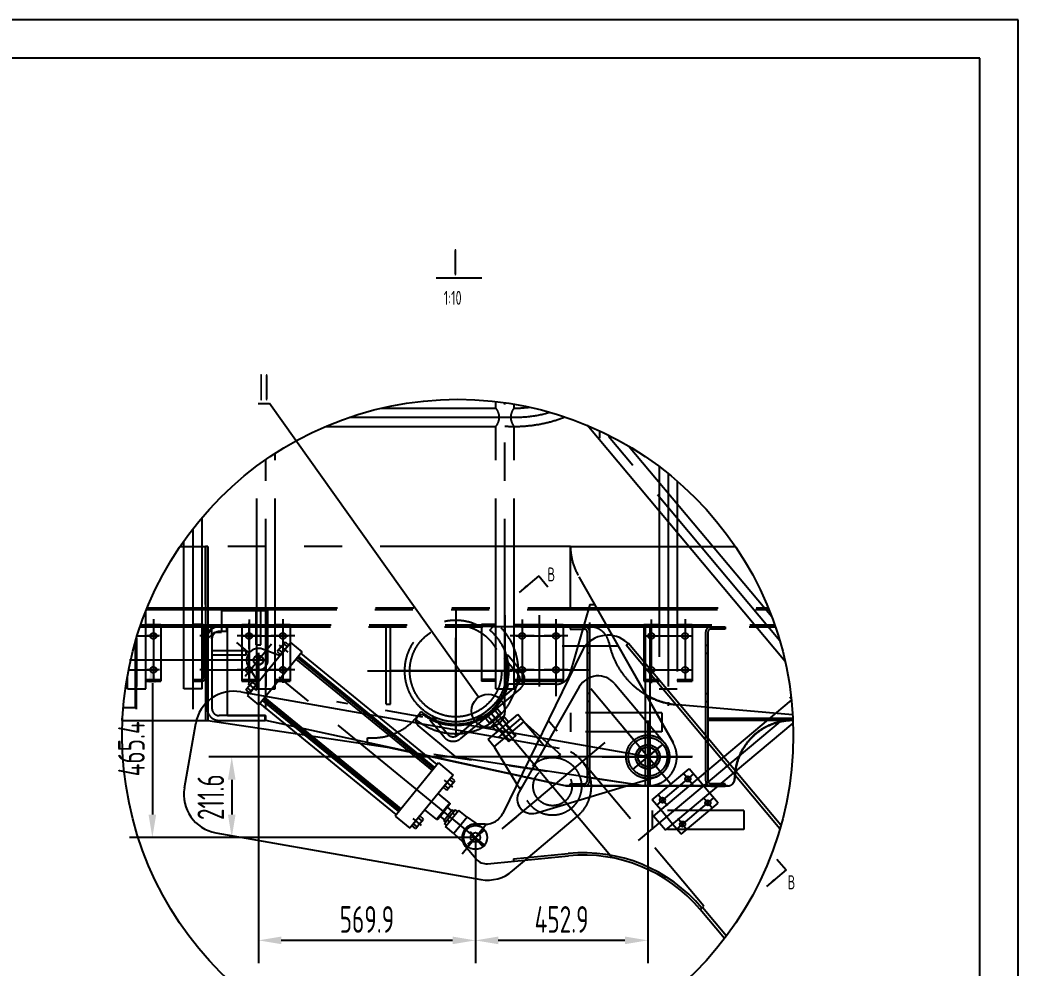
# Model space of a CAD drawing. Header units: millimetres. Extents: x 0 to 16800, y 0 to 11880.
# Drawn here: x 11556 to 16800, y 6902 to 11880 of the extents above; entities that cross this region are included whole.
import ezdxf
from ezdxf.enums import TextEntityAlignment as Align

# ---------------------------------------------------------------- set-up
doc = ezdxf.new("R2010")
doc.units = ezdxf.units.MM
doc.header["$LTSCALE"] = 400
for name, pattern in [('F', [0.75, 0.5, -0.25]), ('G', [2, 1.25, -0.25, 0.25, -0.25]), ('K', [2.5, 1.25, -0.25, 0.25, -0.25, 0.25, -0.25])]:
    doc.linetypes.add(name, pattern=pattern)
for name, color, linetype in [('01', 7, 'Continuous'), ('02', 1, 'Continuous'), ('04', 2, 'F'), ('05', 4, 'G'), ('07', 6, 'K'), ('08', 1, 'Continuous'), ('11', 3, 'Continuous')]:
    doc.layers.add(name, color=color, linetype=linetype)
doc.styles.get("Standard").update_dxf_attribs({"font": 'isocp', "width": 0.707, "bigfont": 'intecad.shx'})
doc.dimstyles.new('INTE', dxfattribs={"dimscale": 40, "dimtxt": 3.5, "dimasz": 3, "dimexe": 3, "dimexo": 0, "dimgap": 1, "dimtad": 1, "dimdec": 3, "dimdsep": 46, "dimtxsty": 'Standard', "dimcen": 0, "dimclrd": 1, "dimclre": 1, "dimclrt": 3, "dimaunit": 1, "dimadec": 0, "dimazin": 0, "dimtfac": 1, "dimtmove": 0, "dimatfit": 0, "dimfxl": 0, "dimarcsym": 0})

# ---------------------------------------------------------------- blocks, each defined once
blk = doc.blocks.new('*D120')
at = {"layer": '08', "color": 1, "lineweight": -2, "ltscale": 2}
for p, q in [((14854.7, 8010.8), (14854.7, 6927.1)), ((13948.8, 7587.5), (13948.8, 6927.1)), ((14734.7, 7047.1), (14068.8, 7047.1))]:
    blk.add_line(p, q, dxfattribs=at)
at = {"layer": '08', "color": 1, "ltscale": 2}
for points in [[(14068.8, 7067.1), (14068.8, 7027.1), (13948.8, 7047.1)], [(14734.7, 7067.1), (14734.7, 7027.1), (14854.7, 7047.1)]]:
    blk.add_solid(points, dxfattribs=at)
at = {"layer": 'Defpoints', "color": 0, "ltscale": 2}
for p in [(14854.7, 8010.8), (13948.8, 7587.5), (13948.8, 7047.1)]:
    blk.add_point(p, dxfattribs=at)
at = {"layer": '08', "color": 3, "ltscale": 2, "insert": (14401.8, 7157.1), "char_height": 140, "attachment_point": 5}
blk.add_mtext('452.9', dxfattribs=at)
blk = doc.blocks.new('*D121')
at = {"layer": '08', "color": 1, "lineweight": -2, "ltscale": 2}
for p, q in [((12809, 8518), (12809, 6927.1)), ((13948.8, 7587.5), (13948.8, 6927.1)), ((13828.8, 7047.1), (12929, 7047.1))]:
    blk.add_line(p, q, dxfattribs=at)
at = {"layer": '08', "color": 1, "ltscale": 2}
for points in [[(12929, 7067.1), (12929, 7027.1), (12809, 7047.1)], [(13828.8, 7067.1), (13828.8, 7027.1), (13948.8, 7047.1)]]:
    blk.add_solid(points, dxfattribs=at)
at = {"layer": 'Defpoints', "color": 0, "ltscale": 2}
for p in [(12809, 8518), (13948.8, 7587.5), (12809, 7047.1)]:
    blk.add_point(p, dxfattribs=at)
at = {"layer": '08', "color": 3, "ltscale": 2, "insert": (13378.9, 7157.1), "char_height": 140, "attachment_point": 5}
blk.add_mtext('569.9', dxfattribs=at)
blk = doc.blocks.new('*D122')
at = {"layer": '08', "color": 1, "lineweight": -2, "ltscale": 2}
for p, q in [((14854.7, 8010.8), (12548.6, 8010.8)), ((12668.6, 7890.8), (12668.6, 7707.5)), ((13948.8, 7587.5), (12548.6, 7587.5))]:
    blk.add_line(p, q, dxfattribs=at)
at = {"layer": '08', "color": 1, "ltscale": 2}
for points in [[(12648.6, 7890.8), (12688.6, 7890.8), (12668.6, 8010.8)], [(12648.6, 7707.5), (12688.6, 7707.5), (12668.6, 7587.5)]]:
    blk.add_solid(points, dxfattribs=at)
at = {"layer": 'Defpoints', "color": 0, "ltscale": 2}
for p in [(14854.7, 8010.8), (12668.6, 7587.5), (13948.8, 7587.5)]:
    blk.add_point(p, dxfattribs=at)
at = {"layer": '08', "color": 3, "ltscale": 2, "insert": (12558.5, 7799.1), "char_height": 140, "attachment_point": 5, "rotation": 90}
blk.add_mtext('211.6', dxfattribs=at)
blk = doc.blocks.new('*D123')
at = {"layer": '08', "color": 1, "lineweight": -2, "ltscale": 2}
for p, q in [((12808.5, 8518.3), (12131.5, 8518.3)), ((12251.5, 8398.3), (12251.5, 7707.5)), ((13948.8, 7587.5), (12131.5, 7587.5))]:
    blk.add_line(p, q, dxfattribs=at)
at = {"layer": '08', "color": 1, "ltscale": 2}
for points in [[(12231.5, 8398.3), (12271.5, 8398.3), (12251.5, 8518.3)], [(12231.5, 7707.5), (12271.5, 7707.5), (12251.5, 7587.5)]]:
    blk.add_solid(points, dxfattribs=at)
at = {"layer": 'Defpoints', "color": 0, "ltscale": 2}
for p in [(12808.5, 8518.3), (12251.5, 7587.5), (13948.8, 7587.5)]:
    blk.add_point(p, dxfattribs=at)
at = {"layer": '08', "color": 3, "ltscale": 2, "insert": (12141.5, 8052.9), "char_height": 140, "attachment_point": 5, "rotation": 90}
blk.add_mtext('465.4', dxfattribs=at)
blk = doc.blocks.new('*U139')
at = {"layer": '01'}
for points in [[(415, 292), (25, 292)], [(415, 5), (415, 292)]]:
    blk.add_lwpolyline(points, dxfattribs=at)
at = {"layer": '02'}
for points in [[(420, 297), (0, 297)], [(420, 0), (420, 297)]]:
    blk.add_lwpolyline(points, dxfattribs=at)

msp = doc.modelspace()

# ---------------------------------------------------------------- linework, layer by layer
at = {"ltscale": 2}
for p, q in [((15575.848, 8512.0858), (14535.4077, 9752.0343)), ((15506.1366, 8745.4475), (14753.1188, 9642.8591)), ((14752.7213, 8606.7542), (14734.6463, 8620.0514)), ((14752.7213, 8606.7542), (14740.4645, 8596.4696)), ((15553.9873, 7651.8424), (14752.7213, 8606.7542)), ((14508.0172, 8564.3712), (14092.382, 7714.1599)), ((15548.6947, 7633.2584), (14740.4645, 8596.4696)), ((14681.0277, 8395.0519), (14941.9995, 8084.0379)), ((14884.727, 7699.577), (15609.3408, 8307.6003)), ((14203.4892, 8194.0769), (14289.7135, 8117.8154)), ((14946.8202, 7625.5771), (15617.6536, 8188.4731)), ((14047.2162, 8062.9482), (14167.1674, 7867.1388)), ((15121.4612, 7890.3882), (15072.8022, 7948.3778)), ((15224.5, 7767.5913), (15175.841, 7825.5808)), ((14923.0292, 7731.7164), (14878.2269, 7785.1097)), ((13843.7937, 7732.2451), (13814.8744, 7696.8185)), ((13829.3341, 7714.5318), (13841.2819, 7704.7786)), ((13855.7416, 7722.4918), (13843.7937, 7732.2451)), ((13785.9552, 7661.392), (13814.8744, 7696.8185)), ((13797.9031, 7651.6387), (13785.9552, 7661.392)), ((13800.4148, 7679.1053), (13812.3627, 7669.352)), ((13999.7279, 7656.9623), (13949.5308, 7657.4632)), ((14946.8202, 7625.5771), (14884.727, 7699.577)), ((15029.9248, 7604.3232), (14985.1225, 7657.7165)), ((13952.4878, 7474.2096), (13895.2092, 7542.4716)), ((15257.5107, 7056.178), (15129.0519, 7209.2692)), ((15267.4066, 7069.2761), (15141.3086, 7219.5538))]:
    msp.add_line(p, q, dxfattribs=at)
msp.add_circle((14854.6704, 8010.7601), 51, dxfattribs=at)
for centre, radius, start, end in [((14644.5731, 8497.6144), 152, 53.6591942, 153.947796), ((14593.6987, 8321.7741), 114, 40, 150.2045777), ((14854.6704, 8010.7601), 114, 286.6458611, 40), ((14244.6845, 7788.7215), 76, 150.2045777, 286.6458611), ((14000.7458, 7758.9572), 102, 269.4282391, 333.947796), ((13948.8323, 7587.4667), 70, 89.4282391, 220)]:
    msp.add_arc(centre, radius, start, end, dxfattribs=at)
at = {"layer": '01', "color": 7, "linetype": 'Continuous', "ltscale": 2}
for p, q in [((13982.4568, 10524.5731), (13743.1751, 10524.5731)), ((12979.6766, 8610.9613), (12752.023, 8332.0817)), ((13038.5512, 8562.9011), (12979.6766, 8610.9613)), ((13038.5512, 8562.9011), (12810.8976, 8284.0215)), ((12922.7632, 8541.2414), (12830.5428, 8576.2756)), ((13748.0185, 7970.8436), (13032.2275, 8555.1545)), ((13722.7237, 7939.857), (13006.9327, 8524.1679)), ((13729.0474, 7947.6036), (13013.2564, 8531.9145)), ((13735.3711, 7955.3503), (13019.5801, 8539.6612)), ((12808.9364, 8401.8016), (12756.1479, 8485.1405)), ((12715.4361, 8351.9034), (14036.2416, 8119.0097)), ((14494.7689, 8378.4213), (14178.7313, 7826.4863)), ((12810.8976, 8284.0215), (12752.023, 8332.0817)), ((13533.0123, 7707.4573), (12817.2213, 8291.7682)), ((13545.6597, 7722.9506), (12829.8687, 8307.2615)), ((13551.9835, 7730.6972), (12836.1925, 8315.0082)), ((13558.3072, 7738.4439), (12842.5162, 8322.7548)), ((12419.5498, 7848.6378), (12479.1111, 8186.4268)), ((14015.0768, 8101.2504), (14171.3499, 8232.3791)), ((14047.2162, 8062.9482), (14203.4892, 8194.0769)), ((14203.4892, 8194.0769), (14171.3499, 8232.3791)), ((14047.2162, 8062.9482), (14015.0768, 8101.2504)), ((13754.3422, 7978.5902), (13526.6886, 7699.7106)), ((13754.3422, 7978.5902), (13831.8088, 7915.3531)), ((14878.2269, 7785.1097), (15072.8022, 7948.3778)), ((13831.8088, 7915.3531), (13604.1552, 7636.4735)), ((14266.4551, 7715.9064), (14887.3264, 7901.5374)), ((13814.7356, 7767.9302), (13752.7624, 7818.5199)), ((13814.7356, 7767.9302), (13779.9552, 7725.3236)), ((13815.3048, 7762.3021), (13783.0539, 7722.7941)), ((13814.7356, 7767.9302), (13815.3048, 7762.3021)), ((15029.9248, 7604.3232), (15224.5, 7767.5913)), ((13745.1748, 7682.717), (13683.2016, 7733.3067)), ((13745.1748, 7682.717), (13779.9552, 7725.3236)), ((13750.803, 7683.2862), (13783.0539, 7722.7941)), ((13825.265, 7727.063), (13802.025, 7746.0341)), ((13829.0592, 7731.711), (13806.2938, 7703.823)), ((13861.8105, 7729.9263), (13826.8223, 7687.0653)), ((13837.6398, 7724.7065), (13829.0592, 7731.711)), ((13904.9952, 7694.674), (13861.8105, 7729.9263)), ((13526.6886, 7699.7106), (13604.1552, 7636.4735)), ((13745.1748, 7682.717), (13750.803, 7683.2862)), ((13787.3227, 7680.583), (13764.0827, 7699.5542)), ((13783.5285, 7675.935), (13806.2938, 7703.823)), ((13792.1091, 7668.9306), (13783.5285, 7675.935)), ((13791.8342, 7644.2042), (13826.8223, 7687.0653)), ((13870.0071, 7651.813), (13826.8223, 7687.0653)), ((13904.9952, 7694.674), (13835.0189, 7608.9519)), ((13904.9952, 7694.674), (13985.2778, 7637.6237)), ((12585.0264, 7612.3128), (13977.5445, 7366.7742)), ((13835.0189, 7608.9519), (13791.8342, 7644.2042)), ((13835.0189, 7608.9519), (13906.9877, 7541.7171)), ((14144.5823, 7411.8101), (14228.5753, 7482.7344))]:
    msp.add_line(p, q, dxfattribs=at)
at = {"layer": '01', "ltscale": 2}
for p, q in [((14281.912, 8960.7323), (14330.1852, 8903.3328)), ((12927.9168, 8588.6697), (12948.7534, 8614.195)), ((12940.5642, 8604.163), (12960.7055, 8587.7214)), ((12948.7534, 8614.195), (12968.8947, 8597.7533)), ((12927.9168, 8588.6697), (12907.0801, 8563.1445)), ((12907.0801, 8563.1445), (12927.2214, 8546.7028)), ((12915.2693, 8573.1764), (12935.4106, 8556.7348)), ((12927.2214, 8546.7028), (12948.0581, 8572.2281)), ((12968.8947, 8597.7533), (12948.0581, 8572.2281)), ((12763.5003, 8387.2567), (12784.3369, 8412.7819)), ((12776.1477, 8402.75), (12796.289, 8386.3083)), ((12804.4782, 8396.3402), (12783.6416, 8370.815)), ((12784.3369, 8412.7819), (12804.4782, 8396.3402)), ((12763.5003, 8387.2567), (12742.6636, 8361.7314)), ((12742.6636, 8361.7314), (12762.8049, 8345.2898)), ((12750.8529, 8371.7634), (12770.9942, 8355.3217)), ((12762.8049, 8345.2898), (12783.6416, 8370.815)), ((14033.6687, 8237.7772), (14003.0423, 8212.0786)), ((14033.6687, 8237.7772), (14064.2952, 8263.4759)), ((14071.3374, 8230.2228), (14052.0538, 8253.2041)), ((14083.5788, 8240.4945), (14052.9524, 8214.7959)), ((14064.2952, 8263.4759), (14083.5788, 8240.4945)), ((14003.0423, 8212.0786), (14022.3259, 8189.0972)), ((14034.5673, 8199.369), (14015.2837, 8222.3503)), ((14022.3259, 8189.0972), (14052.9524, 8214.7959)), ((14034.5673, 8199.369), (14074.8283, 8151.3878)), ((14035.2764, 8174.3324), (14065.5735, 8199.7547)), ((14074.8283, 8151.3878), (14047.1884, 8184.3277)), ((14095.8705, 8225.1769), (14065.5735, 8199.7547)), ((14071.3374, 8230.2228), (14111.5984, 8182.2416)), ((14111.5984, 8182.2416), (14083.9585, 8215.1816)), ((14093.2133, 8166.8147), (14123.5104, 8192.237)), ((14123.5104, 8192.237), (14095.8705, 8225.1769)), ((14062.9163, 8141.3925), (14035.2764, 8174.3324)), ((14093.2133, 8166.8147), (14062.9163, 8141.3925)), ((14788.4633, 8089.6627), (14724.1846, 8166.2671)), ((14854.6704, 8010.7601), (14790.3917, 8087.3645)), ((14931.2749, 8075.0388), (14854.6704, 8010.7601)), ((14931.2749, 8075.0388), (14854.6704, 8010.7601)), ((13779.3536, 7851.0946), (13800.1902, 7876.6198)), ((13821.0268, 7902.1451), (13800.1902, 7876.6198)), ((13832.9789, 7875.6715), (13812.8376, 7892.1132)), ((13820.3315, 7860.1782), (13841.1681, 7885.7034)), ((13841.1681, 7885.7034), (13821.0268, 7902.1451)), ((13799.4949, 7834.653), (13779.3536, 7851.0946)), ((13807.6841, 7844.6849), (13787.5428, 7861.1265)), ((13820.3315, 7860.1782), (13799.4949, 7834.653)), ((13614.9371, 7649.6816), (13635.7737, 7675.2068)), ((13643.2676, 7643.2718), (13623.1263, 7659.7135)), ((13655.915, 7658.7651), (13635.0784, 7633.2399)), ((13656.6104, 7700.732), (13635.7737, 7675.2068)), ((13668.5625, 7674.2585), (13648.4211, 7690.7001)), ((13655.915, 7658.7651), (13676.7517, 7684.2904)), ((13676.7517, 7684.2904), (13656.6104, 7700.732)), ((14164.4011, 7696.553), (14087.7966, 7632.2742)), ((13635.0784, 7633.2399), (13614.9371, 7649.6816)), ((14148.2955, 7474.8648), (14436.9975, 7503.1656)), ((14012.9401, 7449.5387), (14438.1682, 7491.2228)), ((14148.2955, 7474.8648), (14149.4662, 7462.922)), ((15532.7708, 7474.0683), (15581.044, 7416.6688)), ((15129.0519, 7209.2692), (15138.2444, 7216.9827))]:
    msp.add_line(p, q, dxfattribs=at)
at = {"layer": '01', "color": 7, "linetype": 'Continuous', "ltscale": 2}
for centre, radius in [((12808.5246, 8518.317), 25.4), ((14854.6704, 8010.7601), 63.4), ((15065.3007, 7895.0887), 14), ((14932.009, 7783.2436), 14), ((15170.7179, 7769.4574), 14), ((15037.4262, 7657.6123), 14), ((13948.8323, 7587.4667), 62), ((13948.8323, 7587.4667), 25.4), ((13948.8323, 7587.4667), 25.4)]:
    msp.add_circle(centre, radius, dxfattribs=at)
for centre, radius, start, end in [((12808.5246, 8518.317), 62, 69.19843, 212.3510168), ((12680.0119, 8151.0026), 204, 80, 170), ((12620.4506, 7813.2135), 204, 170, 260), ((14012.9688, 7567.675), 204, 260, 310.1780024)]:
    msp.add_arc(centre, radius, start, end, dxfattribs=at)
at = {"layer": '01', "ltscale": 2}
for centre, radius, start, end in [((14516.2164, 6695.0391), 812, 40, 95.5986914), ((14006.1109, 7519.2047), 70, 220, 275.5986914), ((14516.2164, 6695.0391), 800, 40, 95.5986914)]:
    msp.add_arc(centre, radius, start, end, dxfattribs=at)
at = {"layer": '02', "ltscale": 2}
for p, q in [((12807.676, 9866.4885), (12867.676, 9866.4885)), ((13964.5676, 8323.3453), (12867.676, 9866.4885)), ((14281.912, 8960.7323), (14178.5929, 8873.8406)), ((15581.044, 7416.6688), (15477.725, 7329.7771))]:
    msp.add_line(p, q, dxfattribs=at)
at = {"layer": '02', "color": 1, "linetype": 'Continuous', "ltscale": 2}
for p, q in [((13835.1103, 7721.6078), (13826.5297, 7728.6123)), ((13794.6386, 7672.0292), (13786.058, 7679.0337))]:
    msp.add_line(p, q, dxfattribs=at)
at = {"layer": '02', "ltscale": 2}
for points in [[(14178.5929, 8873.8406, 0, 13.5, 0), (14219.9206, 8908.5973, 0, 0, 0)], [(15477.725, 7329.7771, 0, 13.5, 0), (15519.0526, 7364.5338, 0, 0, 0)]]:
    msp.add_lwpolyline(points, format="xyseb", dxfattribs=at)
for centre, radius in [((13855.9291, 8125.3932), 1762.8534), ((14016.2325, 8252.6005), 87.6019)]:
    msp.add_circle(centre, radius, dxfattribs=at)
at = {"layer": '04', "color": 2, "linetype": 'F', "ltscale": 2}
for p, q in [((14447.7303, 8242.0128), (14447.6926, 8142.0128)), ((14927.7303, 8241.9709), (14447.7303, 8242.0128)), ((14927.7303, 8241.9709), (14927.6926, 8141.9709)), ((14069.6665, 8113.116), (14188.0623, 8212.4619)), ((14111.5984, 8182.2416), (14143.7378, 8143.9394)), ((14111.5984, 8182.2416), (14143.7378, 8143.9394)), ((14306.4582, 8071.3633), (14203.4892, 8194.0769)), ((15148.9691, 7225.9817), (14330.5457, 8201.3407)), ((14074.8283, 8151.3878), (14106.9676, 8113.0856)), ((14074.8283, 8151.3878), (14106.9676, 8113.0856)), ((14077.1264, 8153.3162), (14109.2658, 8115.014)), ((14077.1264, 8153.3162), (14109.2658, 8115.014)), ((14109.3003, 8180.3133), (14141.4396, 8142.0111)), ((14109.3003, 8180.3133), (14141.4396, 8142.0111)), ((14157.6507, 8119.8912), (14140.0608, 8140.854)), ((14143.7378, 8143.9394), (14161.3277, 8122.9766)), ((14927.6926, 8141.9709), (14447.6926, 8142.0128)), ((14036.2416, 8119.0097), (14389.6093, 8056.7015)), ((14106.9676, 8113.0856), (14124.5576, 8092.1228)), ((14128.2346, 8095.2081), (14110.6447, 8116.171)), ((14124.5576, 8092.1228), (14142.9426, 8107.5497)), ((14161.3277, 8122.9766), (14142.9426, 8107.5497)), ((14289.7135, 8117.8154), (14395.867, 8023.9275)), ((14374.9496, 8006.3757), (14395.867, 8023.9275)), ((14167.1674, 7867.1388), (14181.3745, 7843.947)), ((14181.3745, 7843.947), (14202.2919, 7861.4987)), ((14878.398, 7728.763), (14878.3603, 7628.763)), ((15358.398, 7728.7211), (14878.398, 7728.763)), ((15358.398, 7728.7211), (15358.3603, 7628.7211)), ((14228.5753, 7482.7344), (14485.7986, 7699.9358)), ((15358.3603, 7628.7211), (14878.3603, 7628.763)), ((15138.2444, 7216.9827), (15148.9691, 7225.9817))]:
    msp.add_line(p, q, dxfattribs=at)
at = {"layer": '04', "ltscale": 2}
for p, q in [((15175.841, 7825.5808), (15121.4612, 7890.3882)), ((14985.1225, 7657.7165), (14923.0292, 7731.7164))]:
    msp.add_line(p, q, dxfattribs=at)
at = {"layer": '04', "color": 2, "linetype": 'F', "ltscale": 2}
for radius in [152, 101.6]:
    msp.add_circle((14354.1851, 7855.8007), radius, dxfattribs=at)
msp.add_arc((14354.1851, 7855.8007), 204, 310.1780024, 80, dxfattribs=at)
at = {"layer": '05', "color": 4, "linetype": 'G', "ltscale": 2}
for p, q in [((15547.7738, 8620.6848), (14637.4818, 9705.5285)), ((14972.2468, 7870.638), (14555.065, 8367.816)), ((15608.5699, 8314.8722), (15600.2456, 8324.7928)), ((14025.0237, 8248.08), (14694.2473, 7450.5303)), ((14806.3165, 7570.7317), (15614.4549, 8248.8403)), ((14628.9988, 8086.3967), (14087.7966, 7632.2742)), ((14775.2764, 7944.1406), (14920.7607, 8066.2164)), ((14813.5651, 7976.2686), (14893.0496, 8042.964)), ((15265.4235, 7955.9682), (15342.9282, 8021.0023)), ((14289.3469, 7801.395), (14219.5401, 7742.8201)), ((13995.1389, 7626.3226), (13907.3743, 7552.6793)), ((13921.9698, 7619.4802), (13991.2618, 7536.9013))]:
    msp.add_line(p, q, dxfattribs=at)
at = {"layer": '05', "ltscale": 2}
for p, q in [((14002.0907, 7543.9911), (12695.5913, 8610.5061)), ((12877.5788, 8602.9096), (12739.2073, 8433.4022)), ((12918.0711, 8596.7069), (12962.4299, 8560.4961)), ((12753.6546, 8395.2938), (12798.0134, 8359.0831)), ((14854.6704, 8010.7601), (13219.9922, 8298.998)), ((14029.7285, 8242.4731), (14147.505, 8102.1125)), ((14029.7285, 8242.4731), (14147.505, 8102.1125)), ((14029.7285, 8242.4731), (14147.505, 8102.1125)), ((14094.5653, 8165.2035), (14064.2214, 8201.3659)), ((13830.1772, 7852.141), (13785.8184, 7888.3518)), ((13665.7607, 7650.728), (13621.4019, 7686.9387)), ((13878.755, 7501.6208), (14006.1875, 7657.7278))]:
    msp.add_line(p, q, dxfattribs=at)
at = {"layer": '05', "color": 142, "linetype": 'G', "ltscale": 2}
for p, q in [((14901.3672, 7757.5321), (15095.9425, 7920.8002)), ((15090.8194, 7864.6767), (15042.1604, 7922.6663)), ((14957.5277, 7752.8316), (14908.8687, 7810.8212)), ((15006.7844, 7631.9008), (15201.3597, 7795.1689)), ((15145.1992, 7799.8693), (15193.8583, 7741.8798)), ((15011.9075, 7688.0243), (15060.5665, 7630.0347))]:
    msp.add_line(p, q, dxfattribs=at)
at = {"layer": '07', "color": 6, "linetype": 'K', "ltscale": 2}
for p, q in [((14056.2704, 9841.7601), (14056.2704, 9876.8257)), ((14104.2704, 8260.9455), (14104.2704, 9870.6665)), ((14152.2704, 9841.7601), (14152.2704, 9863.1602)), ((13453.7636, 9841.7601), (14056.2704, 9841.7601)), ((13286.5397, 9793.7601), (14134.2704, 9793.7601)), ((13161.6212, 9745.7601), (14056.2704, 9745.7601)), ((14056.2704, 8367.7601), (14056.2704, 9745.7601)), ((14152.2704, 8367.7601), (14152.2704, 9745.7601)), ((14601.6224, 9722.7641), (14601.6224, 9683.427)), ((12896.2704, 8367.7601), (12896.2704, 9604.1453)), ((12848.2704, 8260.9455), (12848.2704, 9571.8635)), ((12800.2704, 8367.7601), (12800.2704, 9537.2137)), ((14913.6224, 9535.69), (14913.6224, 8367.6601)), ((14961.6224, 9498.3806), (14961.6224, 8278.1557)), ((15009.6224, 9458.3013), (15009.6224, 8367.6601)), ((12513.2704, 8705.3934), (12513.2704, 9267.7242)), ((12465.2704, 8260.9455), (12465.2704, 9208.7772)), ((12417.2704, 8367.7601), (12417.2704, 9144.1737)), ((12397.4971, 9115.6601), (12530.6124, 9115.6601)), ((12530.6124, 9115.6601), (12530.6124, 8201.6601)), ((12530.6124, 8810.8601), (12530.6124, 9115.6601)), ((12543.2704, 9115.6601), (12530.6124, 9115.6601)), ((14448.2704, 9115.6601), (12543.2704, 9115.6601)), ((12543.2704, 9115.6601), (12543.2704, 8201.6601)), ((14448.5724, 9115.6601), (15314.361, 9115.6601)), ((14448.5724, 8793.6601), (14448.5724, 9115.6601)), ((14987.1975, 8086.0086), (14488.0163, 8965.1632)), ((12848.2704, 8260.9455), (12848.2704, 8907.1496)), ((14104.2704, 8260.9455), (14104.2704, 8907.1496)), ((14549.8704, 8810.8601), (14445.3077, 8446.9186)), ((14549.8704, 8810.8601), (14575.2704, 8810.8601)), ((14575.2704, 8810.8601), (14987.1694, 8086.0581)), ((12216.2704, 8367.7601), (12216.2704, 8772.8281)), ((12220.589, 8783.6601), (15491.2691, 8783.6601)), ((12224.6499, 8793.6601), (15487.2082, 8793.6601)), ((12859.0184, 8778.0561), (12614.2704, 8778.0561)), ((12615.0704, 8778.0561), (12615.0704, 8666.0561)), ((12797.0184, 8599.1475), (12797.0184, 8778.0561)), ((12821.0184, 8599.1475), (12821.0184, 8778.0561)), ((12859.0184, 8517.9601), (12859.0184, 8778.0561)), ((13845.2744, 8794.1638), (13845.2744, 8121.8175)), ((14961.6224, 8800.7594), (14961.6224, 8388.2334)), ((12216.2704, 8705.7601), (12295.2704, 8705.7601)), ((12217.9704, 8705.7601), (12217.9704, 8695.7601)), ((12251.2704, 8695.7601), (12251.2704, 8705.7601)), ((12257.2704, 8733.4049), (12257.2704, 8402.3747)), ((12295.2704, 8705.7601), (12295.2704, 8407.7601)), ((12509.2704, 8705.7601), (12465.2704, 8705.7601)), ((12465.2704, 8705.7601), (12465.2704, 8695.7601)), ((12721.2704, 8705.7601), (12721.2704, 8407.7601)), ((12721.2704, 8705.7601), (12800.2704, 8705.7601)), ((12759.1704, 8714.2125), (12759.1704, 8577.3077)), ((12759.2704, 8731.2692), (12759.2704, 8398.1033)), ((12765.2704, 8695.7601), (12765.2704, 8705.7601)), ((12798.5704, 8705.7601), (12798.5704, 8695.7601)), ((12848.2704, 8754.8173), (12848.2704, 8379.9637)), ((12896.2704, 8705.7601), (12975.2704, 8705.7601)), ((12897.9704, 8705.7601), (12897.9704, 8695.7601)), ((12931.2704, 8695.7601), (12931.2704, 8705.7601)), ((12936.9704, 8714.2125), (12936.9704, 8577.3077)), ((12937.2704, 8733.4049), (12937.2704, 8402.3747)), ((12975.2704, 8705.7601), (12975.2704, 8407.7601)), ((13980.2704, 8705.7601), (13980.2704, 8407.7601)), ((14056.2704, 8705.7601), (13980.2704, 8705.7601)), ((14054.2704, 8695.7601), (14054.2704, 8705.7601)), ((14104.2704, 8754.8173), (14104.2704, 8379.9637)), ((14152.2704, 8705.7601), (14156.2704, 8705.7601)), ((14154.2704, 8695.7601), (14154.2704, 8705.7601)), ((14156.2704, 8705.7601), (14283.2704, 8705.7601)), ((14194.2704, 8731.2692), (14194.2704, 8398.1033)), ((14194.2704, 8714.2125), (14194.2704, 8577.3077)), ((14200.2704, 8695.7601), (14200.2704, 8705.7601)), ((14233.5704, 8705.7601), (14233.5704, 8695.7601)), ((14283.2704, 8754.8173), (14283.2704, 8379.9637)), ((14283.2704, 8705.7601), (14410.2704, 8705.7601)), ((14332.9704, 8705.7601), (14332.9704, 8695.7601)), ((14366.2704, 8695.7601), (14366.2704, 8705.7601)), ((14372.0704, 8714.2125), (14372.0704, 8577.3077)), ((14372.2704, 8733.4049), (14372.2704, 8402.3747)), ((14410.2704, 8705.7601), (14410.2704, 8407.7601)), ((14550.4744, 8440.7608), (14550.4744, 8715.4195)), ((14834.6224, 8705.6601), (14834.6224, 8407.6601)), ((14834.6224, 8705.6601), (14913.6224, 8705.6601)), ((14872.6224, 8731.1692), (14872.6224, 8398.0033)), ((14878.6224, 8695.6601), (14878.6224, 8705.6601)), ((14911.9224, 8705.6601), (14911.9224, 8695.6601)), ((14961.6224, 8754.7173), (14961.6224, 8379.8637)), ((15009.6224, 8705.6601), (15088.6224, 8705.6601)), ((15011.3224, 8705.6601), (15011.3224, 8695.6601)), ((15044.6224, 8695.6601), (15044.6224, 8705.6601)), ((15050.6224, 8733.3049), (15050.6224, 8402.2747)), ((15088.6224, 8705.6601), (15088.6224, 8407.6601)), ((12187.1795, 8693.6601), (15524.6786, 8693.6601)), ((12190.6184, 8703.6601), (15521.2398, 8703.6601)), ((12216.2704, 8695.7601), (12295.2704, 8695.7601)), ((12256.6224, 8677.8174), (12256.6224, 8613.5028)), ((12257.2704, 8684.6623), (12257.2704, 8429.5185)), ((12509.2704, 8695.7601), (12465.2704, 8695.7601)), ((12513.2704, 8418.4464), (12513.2704, 8695.0738)), ((12521.2704, 8429.7601), (12521.2704, 8683.7601)), ((12531.2704, 8429.7601), (12531.2704, 8683.7601)), ((12539.0704, 8630.5725), (12539.0704, 8694.0725)), ((12539.0704, 8694.0725), (12564.4704, 8694.0725)), ((12539.0704, 8628.0561), (12577.0704, 8666.0561)), ((12564.4704, 8681.3725), (12564.4704, 8694.0725)), ((12564.4704, 8630.5725), (12564.4704, 8694.0725)), ((12577.0704, 8666.0561), (12615.0704, 8666.0561)), ((12595.0704, 8695.5601), (12646.7664, 8695.5601)), ((12602.5704, 8694.0725), (12640.6704, 8694.0725)), ((12640.6704, 8668.6725), (12602.5704, 8668.6725)), ((12640.6704, 8694.0725), (12640.6704, 8668.6725)), ((12646.7664, 8227.5841), (12646.7664, 8695.5601)), ((12721.2704, 8695.7601), (12800.2704, 8695.7601)), ((12759.2704, 8683.3539), (12759.2704, 8432.1354)), ((12896.2704, 8695.7601), (12975.2704, 8695.7601)), ((12937.2704, 8684.6623), (12937.2704, 8429.5185)), ((13479.0704, 8287.6601), (13479.0704, 8693.6601)), ((13503.0704, 8693.6601), (13479.0704, 8693.6601)), ((13503.0704, 8287.6601), (13503.0704, 8693.6601)), ((14056.2704, 8695.7601), (13980.2704, 8695.7601)), ((14024.8802, 8675.8781), (14039.8384, 8693.5121)), ((14550.4744, 8693.5121), (14039.8384, 8693.5121)), ((14156.2704, 8695.7601), (14152.2704, 8695.7601)), ((14156.2704, 8695.7601), (14283.2704, 8695.7601)), ((14194.2704, 8683.3539), (14194.2704, 8432.1354)), ((14283.2704, 8695.7601), (14410.2704, 8695.7601)), ((14372.0704, 8658.1989), (14372.0704, 8329.2309)), ((14372.2704, 8684.6623), (14372.2704, 8429.5185)), ((14446.7184, 8693.6601), (14446.7184, 8681.6601)), ((14520.7184, 8693.6601), (14446.7184, 8693.6601)), ((14520.7184, 8693.6601), (14446.7184, 8693.6601)), ((14446.7184, 8681.6601), (14520.7184, 8681.6601)), ((14536.7184, 8665.6601), (14536.7184, 7885.6601)), ((14548.7184, 8665.6601), (14548.7184, 7885.6601)), ((14834.6224, 8695.6601), (14913.6224, 8695.6601)), ((14842.7304, 7858.3601), (14842.7304, 8693.6601)), ((14866.7304, 8693.6601), (14842.7304, 8693.6601)), ((14866.7304, 7858.3601), (14866.7304, 8693.6601)), ((14872.6224, 8683.2539), (14872.6224, 8432.0354)), ((14872.6224, 8677.8174), (14872.6224, 8613.5028)), ((15009.6224, 8695.6601), (15088.6224, 8695.6601)), ((15050.6224, 8684.5623), (15050.6224, 8429.4185)), ((15050.6224, 8677.8174), (15050.6224, 8613.5028)), ((15158.6224, 8665.6601), (15158.6224, 7885.6601)), ((15170.6224, 8665.6601), (15170.6224, 7885.6601)), ((15186.6224, 8693.6601), (15260.6224, 8693.6601)), ((15186.6224, 8693.6601), (15260.6224, 8693.6601)), ((15260.6224, 8681.6601), (15186.6224, 8681.6601)), ((15260.6224, 8693.6601), (15260.6224, 8681.6601)), ((12162.6224, 8270.3683), (12162.6224, 8615.6635)), ((12167.6224, 8632.6141), (12167.6224, 8388.2334)), ((12168.2704, 8260.9455), (12168.2704, 8634.766)), ((12168.2704, 8260.9455), (12168.2704, 8634.766)), ((12168.2704, 8634.766), (12168.2704, 8379.9637)), ((12171.6279, 8645.7601), (12282.8926, 8645.7601)), ((12288.7797, 8645.6601), (12224.4652, 8645.6601)), ((12544.4815, 8645.7601), (12500.7111, 8645.7601)), ((12539.0704, 8265.4221), (12539.0704, 8639.5601)), ((12539.0704, 8630.5725), (12539.0704, 8265.4221)), ((12539.0704, 8628.0561), (12539.0704, 8467.9601)), ((12564.4704, 8630.5725), (12564.4704, 8265.4221)), ((12821.672, 8645.7601), (12696.6689, 8645.7601)), ((12727.4752, 8645.7601), (12962.8926, 8645.7601)), ((12999.472, 8645.7601), (12874.4689, 8645.7601)), ((13845.2744, 8161.636), (13845.2744, 8635.8145)), ((14256.772, 8645.7601), (14131.7689, 8645.7601)), ((14162.4752, 8645.7601), (14397.8926, 8645.7601)), ((14434.572, 8645.7601), (14309.5689, 8645.7601)), ((14840.4652, 8645.6601), (14904.7797, 8645.6601)), ((14840.8272, 8645.6601), (15076.2446, 8645.6601)), ((15018.4652, 8645.6601), (15082.7797, 8645.6601)), ((12742.4704, 8567.9601), (12564.4704, 8567.9601)), ((12742.4704, 8567.9601), (12742.4704, 8543.9601)), ((12797.0184, 8599.1475), (12821.0184, 8599.1475)), ((12809.0184, 8556.7523), (12809.0184, 8478.0508)), ((13845.2744, 8581.8313), (13845.2744, 8358.6031)), ((14702.0757, 8591.9121), (14403.8373, 8591.9121)), ((14548.7184, 8596.6601), (14536.7184, 8596.6601)), ((14548.7184, 8554.6601), (14536.7184, 8554.6601)), ((15158.6224, 8596.6601), (15170.6224, 8596.6601)), ((15158.6224, 8554.6601), (15170.6224, 8554.6601)), ((12256.6224, 8499.8174), (12256.6224, 8435.5028)), ((12742.4704, 8543.9601), (12564.4704, 8543.9601)), ((12759.1704, 8536.4125), (12759.1704, 8399.5077)), ((12851.4863, 8517.9601), (12765.7668, 8517.9601)), ((12936.9704, 8536.4125), (12936.9704, 8399.5077)), ((14118.4362, 8546.6955), (14100.0511, 8531.2686)), ((14100.0511, 8531.2686), (14174.5502, 8442.4841)), ((14118.4362, 8546.6955), (14192.9352, 8457.911)), ((14194.2704, 8536.4125), (14194.2704, 8399.5077)), ((14372.0704, 8536.4125), (14372.0704, 8399.5077)), ((14872.6224, 8499.8174), (14872.6224, 8435.5028)), ((15050.6224, 8499.8174), (15050.6224, 8435.5028)), ((12126.641, 8467.7601), (12280.1867, 8467.7601)), ((12288.7797, 8467.6601), (12224.4652, 8467.6601)), ((12545.433, 8467.7601), (12500.7111, 8467.7601)), ((12539.0704, 8467.9601), (12809.0184, 8467.9601)), ((12821.672, 8467.9601), (12696.6689, 8467.9601)), ((12728.1516, 8467.7601), (12960.1867, 8467.7601)), ((12999.472, 8467.9601), (12874.4689, 8467.9601)), ((13381.9784, 8461.8641), (14139.7447, 8461.8641)), ((14215.7085, 8461.8641), (13502.0281, 8461.8641)), ((13791.3156, 8461.8641), (13904.8646, 8461.8641)), ((14256.772, 8467.9601), (14131.7689, 8467.9601)), ((14163.1516, 8467.7601), (14395.1867, 8467.7601)), ((14215.7896, 8467.9601), (14550.8482, 8467.9601)), ((14434.572, 8467.9601), (14309.5689, 8467.9601)), ((14840.4652, 8467.6601), (14904.7797, 8467.6601)), ((14841.5036, 8467.6601), (15073.5387, 8467.6601)), ((15018.4652, 8467.6601), (15082.7797, 8467.6601)), ((12115.8368, 8407.7601), (12120.2704, 8407.7601)), ((12117.489, 8417.7601), (12120.2704, 8417.7601)), ((12118.5704, 8417.7601), (12118.5704, 8407.7601)), ((12120.2704, 8367.7601), (12120.2704, 8433.8432)), ((12216.2704, 8417.7601), (12295.2704, 8417.7601)), ((12216.2704, 8407.7601), (12295.2704, 8407.7601)), ((12217.9704, 8417.7601), (12217.9704, 8407.7601)), ((12251.2704, 8407.7601), (12251.2704, 8417.7601)), ((12465.2704, 8417.7601), (12509.2704, 8417.7601)), ((12465.2704, 8417.7601), (12465.2704, 8407.7601)), ((12465.2704, 8407.7601), (12509.2704, 8407.7601)), ((12513.2704, 8367.7601), (12513.2704, 8408.1268)), ((12721.2704, 8417.7601), (12800.2704, 8417.7601)), ((12721.2704, 8407.7601), (12800.2704, 8407.7601)), ((12765.2704, 8407.7601), (12765.2704, 8417.7601)), ((12798.5704, 8417.7601), (12798.5704, 8407.7601)), ((12896.2704, 8417.7601), (12975.2704, 8417.7601)), ((12896.2704, 8407.7601), (12975.2704, 8407.7601)), ((12897.9704, 8417.7601), (12897.9704, 8407.7601)), ((12931.2704, 8407.7601), (12931.2704, 8417.7601)), ((14056.2704, 8417.7601), (13980.2704, 8417.7601)), ((14056.2704, 8407.7601), (13980.2704, 8407.7601)), ((14054.2704, 8407.7601), (14054.2704, 8417.7601)), ((14372.0704, 8391.7601), (14122.0296, 8391.7601)), ((14156.2704, 8417.7601), (14152.2704, 8417.7601)), ((14156.2704, 8407.7601), (14152.2704, 8407.7601)), ((14154.2704, 8407.7601), (14154.2704, 8417.7601)), ((14156.2704, 8417.7601), (14283.2704, 8417.7601)), ((14156.2704, 8407.7601), (14283.2704, 8407.7601)), ((14200.2704, 8407.7601), (14200.2704, 8417.7601)), ((14233.5704, 8417.7601), (14233.5704, 8407.7601)), ((14283.2704, 8417.7601), (14410.2704, 8417.7601)), ((14283.2704, 8407.7601), (14410.2704, 8407.7601)), ((14332.9704, 8417.7601), (14332.9704, 8407.7601)), ((14366.2704, 8407.7601), (14366.2704, 8417.7601)), ((14834.6224, 8417.6601), (14913.6224, 8417.6601)), ((14834.6224, 8407.6601), (14913.6224, 8407.6601)), ((14878.6224, 8407.6601), (14878.6224, 8417.6601)), ((14911.9224, 8417.6601), (14911.9224, 8407.6601)), ((15009.6224, 8417.6601), (15088.6224, 8417.6601)), ((15009.6224, 8407.6601), (15088.6224, 8407.6601)), ((15011.3224, 8417.6601), (15011.3224, 8407.6601)), ((15044.6224, 8407.6601), (15044.6224, 8417.6601)), ((12120.2704, 8367.7601), (12216.2704, 8367.7601)), ((12513.2704, 8367.7601), (12417.2704, 8367.7601)), ((12800.2704, 8367.7601), (12896.2704, 8367.7601)), ((14169.8541, 8388.8076), (13855.9291, 8125.3932)), ((14185.281, 8370.4225), (13871.356, 8107.0082)), ((14056.2704, 8367.7601), (14152.2704, 8367.7601)), ((14548.7184, 8342.6601), (14536.7184, 8342.6601)), ((14913.6224, 8367.6601), (15009.6224, 8367.6601)), ((15158.6224, 8342.6601), (15170.6224, 8342.6601)), ((13479.0704, 8287.6601), (13503.0704, 8287.6601)), ((14548.7184, 8300.6601), (14536.7184, 8300.6601)), ((15158.6224, 8300.6601), (15170.6224, 8300.6601)), ((12099.047, 8270.3683), (12162.6224, 8270.3683)), ((15615.6018, 8231.2424), (15013.7386, 8283.8987)), ((12092.6224, 8201.6601), (12092.6224, 8213.6601)), ((12094.7262, 8201.6601), (12543.2704, 8201.6601)), ((12543.2704, 8201.6601), (14832.199, 7860.0259)), ((12843.8704, 8227.3221), (12602.5704, 8227.3221)), ((12602.5704, 8201.9221), (12843.8704, 8201.9221)), ((12646.7664, 8227.5841), (12846.9184, 8227.5841)), ((12843.8704, 8201.9221), (12843.8704, 8227.3221)), ((12846.9184, 8201.6601), (12846.9184, 8227.5841)), ((13516.3139, 8055.5723), (12846.9184, 8201.6601)), ((13727.7535, 8218.8739), (13709.3684, 8203.447)), ((13783.8675, 8114.6624), (13709.3684, 8203.447)), ((13802.2526, 8130.0893), (13727.7535, 8218.8739)), ((14854.6704, 8201.2601), (14854.6704, 7754.3896)), ((14854.6704, 8199.4907), (14854.6704, 7765.1175)), ((15170.6224, 8213.6601), (15616.5713, 8213.6601)), ((15617.1492, 8201.2601), (15170.6224, 8201.2601)), ((15614.7184, 8201.6601), (15617.132, 8201.6601)), ((13845.2744, 8011.2681), (13647.3616, 8175.4983)), ((14854.6704, 8172.4047), (14854.6704, 7849.1155)), ((13381.9784, 8110.3281), (13407.3784, 8110.3281)), ((13381.9784, 8084.9281), (13381.9784, 8110.3281)), ((13381.9784, 8084.9281), (14423.3784, 7858.3601)), ((14419.1784, 7858.3601), (13504.8632, 8057.2794)), ((14422.7184, 7857.7601), (13516.3139, 8055.5723)), ((13845.2744, 8011.2681), (14831.5851, 7860.1187)), ((15088.7342, 8010.7601), (14603.8216, 8010.7601)), ((14615.6427, 8010.7601), (15086.3753, 8010.7601)), ((14693.0258, 8010.7601), (15016.3151, 8010.7601)), ((14446.7184, 7857.6601), (14446.7184, 7869.6601)), ((14446.7184, 7869.6601), (14520.7184, 7869.6601)), ((15260.6224, 7869.6601), (15186.6224, 7869.6601)), ((15260.6224, 7857.6601), (15260.6224, 7869.6601)), ((15310.7184, 7895.7268), (15310.7184, 7897.6601)), ((15272.7185, 7857.7601), (14422.7184, 7857.7601)), ((14423.3784, 7858.3601), (15274.1785, 7858.3601)), ((14520.7184, 7857.6601), (14446.7184, 7857.6601)), ((14866.7304, 7858.3601), (14842.7304, 7858.3601)), ((15186.6224, 7857.6601), (15260.6224, 7857.6601))]:
    msp.add_line(p, q, dxfattribs=at)
for centre, radius in [((13845.2744, 8461.8641), 267.3), ((12256.6224, 8645.6601), 15.875), ((12257.2704, 8645.7601), 16), ((12257.2704, 8645.7601), 16), ((12759.2704, 8645.7601), 16), ((12759.2704, 8645.7601), 16), ((12759.1704, 8645.7601), 15.875), ((12936.9704, 8645.7601), 15.875), ((12937.2704, 8645.7601), 16), ((12937.2704, 8645.7601), 16), ((13845.2744, 8461.8641), 241.3), ((14194.2704, 8645.7601), 16), ((14194.2704, 8645.7601), 16), ((14194.2704, 8645.7601), 15.875), ((14372.0704, 8645.7601), 15.875), ((14372.2704, 8645.7601), 16), ((14372.2704, 8645.7601), 16), ((14872.6224, 8645.6601), 16), ((14872.6224, 8645.6601), 16), ((14872.6224, 8645.6601), 15.875), ((15050.6224, 8645.6601), 16), ((15050.6224, 8645.6601), 16), ((15050.6224, 8645.6601), 15.875), ((12809.0184, 8517.9601), 25.4), ((12256.6224, 8467.6601), 15.875), ((12257.2704, 8467.7601), 16), ((12257.2704, 8467.7601), 16), ((12759.2704, 8467.7601), 16), ((12759.2704, 8467.7601), 16), ((12759.1704, 8467.9601), 15.875), ((12936.9704, 8467.9601), 15.875), ((12937.2704, 8467.7601), 16), ((12937.2704, 8467.7601), 16), ((14194.2704, 8467.7601), 16), ((14194.2704, 8467.7601), 16), ((14194.2704, 8467.9601), 15.875), ((14372.0704, 8467.9601), 15.875), ((14372.2704, 8467.7601), 16), ((14372.2704, 8467.7601), 16), ((14872.6224, 8467.6601), 16), ((14872.6224, 8467.6601), 16), ((14872.6224, 8467.6601), 15.875), ((15050.6224, 8467.6601), 16), ((15050.6224, 8467.6601), 16), ((15050.6224, 8467.6601), 15.875), ((14854.6704, 8010.7601), 114), ((14854.6704, 8010.7601), 102), ((14854.6704, 8010.7601), 63.5), ((14854.6704, 8010.7601), 51)]:
    msp.add_circle(centre, radius, dxfattribs=at)
for centre, radius, start, end in [((14001.2704, 9793.7601), 73, 318.8879096, 41.1120904), ((14207.2704, 9793.7601), 73, 138.8879096, 221.1120904), ((14152.2704, 10493.7601), 700.0207, 268.526586, 285.7211285), ((14151.3533, 10494.6773), 652.9178, 270.0804872, 277.3271274), ((14152.2704, 10493.7601), 748.0207, 266.3208391, 291.0033208), ((14753.0704, 9115.6601), 304.8, 180, 209.587776), ((12509.2704, 8683.7601), 22, 0, 90), ((12509.2704, 8683.7601), 12, 0, 90), ((12595.0704, 8639.5601), 56, 90, 180), ((12602.5704, 8630.5725), 63.5, 90, 180), ((12602.5704, 8630.5725), 38.1, 90, 180), ((13845.2744, 8461.8641), 329.4, 229.3907462, 44.6877132), ((13845.2744, 8461.8641), 279.4, 229.3907462, 49.9958048), ((14520.7184, 8665.6601), 28, 0, 90), ((14520.7184, 8665.6601), 16, 0, 90), ((14550.4744, 8591.9121), 101.6, 10.9895587, 90), ((15186.6224, 8665.6601), 28, 90, 180), ((15186.6224, 8665.6601), 16, 90, 180), ((15049.1587, 8688.7522), 406.4, 190.9895587, 265), ((12809.0184, 8517.9601), 50, 270, 0), ((14145.3639, 8417.9939), 62.1, 310, 40), ((14372.0704, 8467.9601), 76.2, 270, 343.9702993), ((12509.2704, 8429.7601), 22, 270, 0), ((12509.2704, 8429.7601), 12, 270, 0), ((13845.2744, 8461.8641), 285.496, 235.0928488, 345.785566), ((14145.3639, 8417.9939), 38.1, 310, 40), ((15044.9587, 8688.7522), 406.4, 239.6875538, 265), ((12602.5704, 8265.4221), 63.5, 180, 270), ((12602.5704, 8265.4221), 38.1, 180, 270), ((13407.3784, 8415.1281), 304.8, 270, 327.1413057), ((13667.4744, 8199.7361), 31.496, 48.9609751, 230.3137507), ((15614.7184, 7897.6601), 304, 90, 180), ((15617.1784, 7896.4601), 304.8, 90, 179.9832957), ((13831.4389, 8154.5795), 38.1, 220, 310), ((13831.4389, 8154.5795), 62.1, 220, 310), ((14854.6704, 8010.7601), 152.4, 261.2873626, 29.6092091), ((14854.6704, 8010.7601), 152.4, 261.520776, 29.587776), ((14520.7184, 7885.6601), 16, 270, 0), ((14520.7184, 7885.6601), 28, 270, 0), ((15186.6224, 7885.6601), 28, 180, 270), ((15186.6224, 7885.6601), 16, 180, 270), ((15272.7185, 7895.7601), 38, 270, 0.0167141), ((15274.1785, 7896.5601), 38.2, 270, 359.9832957)]:
    msp.add_arc(centre, radius, start, end, dxfattribs=at)

# ---------------------------------------------------------------- block references
at = {"layer": '01', "xscale": 40, "yscale": 40, "zscale": 40}
msp.add_blockref('*U139', (0, 0), dxfattribs=at)

# ---------------------------------------------------------------- texts
at = {"layer": '01', "insert": (13829.371, 10677.9685), "char_height": 140, "attachment_point": 1}
msp.add_mtext('{\\C3;I}', dxfattribs=at)
at = {"layer": '01', "insert": (12808.6438, 10021.2226), "char_height": 140, "width": 5.088684, "attachment_point": 1}
msp.add_mtext('{\\C3;II}', dxfattribs=at)
at = {"layer": '11', "ltscale": 2, "width": 0.707}
for s, p in [('1:10', (13782.525, 10362.2398)), ('B', (14327.7035, 8909.7888)), ('B', (15589.6602, 7293.3979))]:
    msp.add_text(s, height=73.5, dxfattribs=at).set_placement(p, align=Align.BOTTOM_LEFT)

# ---------------------------------------------------------------- dimensions: what is measured, and where the dimension line sits
at = {"layer": '08', "ltscale": 2}
for base, p1, p2, angle, text, picture, middle in [((12251.5401, 7587.4667), (12808.5472, 8518.3448), (13948.8323, 7587.4667), 90, '465.4', '*D123', (12141.5401, 8052.9057)), ((12809.0184, 7047.0549), (13948.8323, 7587.4667), (12809.0184, 8517.9601), 180, '569.9', '*D121', (13378.9254, 7157.0549)), ((13948.8323, 7047.0549), (14854.6704, 8010.7601), (13948.8323, 7587.4667), 180, '452.9', '*D120', (14401.7514, 7157.0687))]:
    dim = msp.add_linear_dim(base=base, p1=p1, p2=p2, angle=angle, text=text, dimstyle='INTE', dxfattribs=at)
    dim.commit()
    dim.dimension.update_dxf_attribs({"geometry": picture, "text_midpoint": middle})
dim = msp.add_linear_dim(base=(12668.5609, 7587.4667), p1=(14854.6704, 8010.7601), p2=(13948.8323, 7587.4667), angle=90, text='211.6', dimstyle='INTE', dxfattribs=at)
dim.commit()
dim.dimension.update_dxf_attribs({"geometry": '*D122', "text_midpoint": (12668.5609, 7799.1134), "dimtype": 160})

doc.saveas('drawing.dxf')
